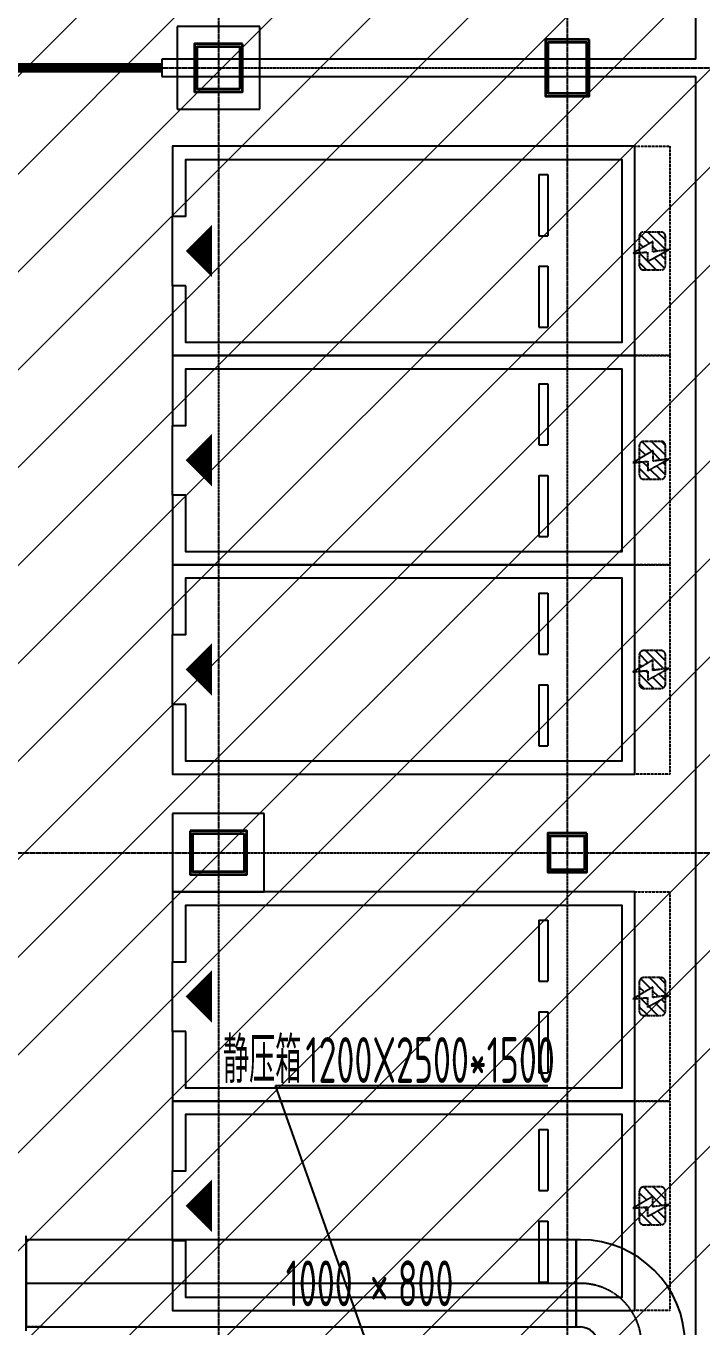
# Model space of a CAD drawing. Extents: x -20827274 to 1300756471, y -549375 to 3431892.
# Drawn here: x -69415 to -61665, y -198699 to -183781 of the extents above; entities that cross this region are included whole.
import ezdxf

# ---------------------------------------------------------------- set-up
doc = ezdxf.new("R2010")
doc.units = 0
doc.header["$LTSCALE"] = 10
for name, pattern in [('CENTER2', [1.125, 0.75, -0.125, 0.125, -0.125]), ('DASH', [0.35, 0.25, -0.1]), ('暖附图底图$0$DASH', [0.35, 0.25, -0.1]), ('暖附图底图$0$DOTE', [2.42, 2, -0.2, 0.02, -0.2])]:
    doc.linetypes.add(name, pattern=pattern)
for name, color, linetype in [('1-zs', 3, 'Continuous'), ('1-暖通标注', 4, 'Continuous'), ('1-标注暖通', 4, 'Continuous'), ('DUCT-排烟法兰', 4, 'Continuous'), ('DUCT-排烟管', 2, 'Continuous'), ('DUCT-排风标注', 3, 'Continuous'), ('H-DUCT-排风中心线', 5, 'CENTER2'), ('H-DUCT-排风管', 31, 'Continuous'), ('H-DUCT-排风管端线', 2, 'Continuous'), ('Hvac-Hide', 8, 'DASH'), ('暖附图底图$0$00-停车位', 8, 'Continuous'), ('暖附图底图$0$1-标注暖通', 8, 'Continuous'), ('暖附图底图$0$A-COLUMN', 8, 'Continuous'), ('暖附图底图$0$A-PUB_HATCH', 8, 'Continuous'), ('暖附图底图$0$A-WALL', 8, 'Continuous'), ('暖附图底图$0$car', 8, 'Continuous'), ('暖附图底图$0$DOOR_FIRE', 8, 'Continuous'), ('暖附图底图$0$DOTE', 8, 'Continuous')]:
    doc.layers.add(name, color=color, linetype=linetype)
doc.layers.add('F-非人防区', color=105, linetype='Continuous', lineweight=15)
doc.layers.add('暖附图底图$0$钢柱', color=8, linetype='Continuous', lineweight=35)
doc.styles.add('8B2_02', font='tssdeng.shx', dxfattribs={"width": 0.6, "bigfont": 'TSSDCHN.shx'})

# ---------------------------------------------------------------- blocks, each defined once
blk = doc.blocks.new('暖附图底图$0$车位2400x5300')
at = {"layer": '暖附图底图$0$00-停车位', "color": 251}
for p, q in [((-875, -1000), (-175, -1000)), ((-875, -1100), (-875, -1000)), ((-175, -1100), (-175, -1000)), ((175, -1000), (875, -1000)), ((175, -1100), (175, -1000)), ((875, -1100), (875, -1000)), ((-875, -1100), (-175, -1100)), ((175, -1100), (875, -1100)), ((400, -5300), (-400, -5300))]:
    blk.add_line(p, q, dxfattribs=at)
blk.add_lwpolyline([(400, -5150), (400, -5300), (1200, -5300), (1200, 0), (-1200, 0), (-1200, -5300), (-400, -5300), (-400, -5150), (-1050, -5150), (-1050, -150), (1050, -150), (1050, -5150), (400, -5150)], dxfattribs=at)
blk.add_lwpolyline([(0, -5150, 0, 600, 0), (0, -4850, 600, 600, 0)], format="xyseb", dxfattribs=at)
blk = doc.blocks.new('暖附图底图$0$A$C2EF10B80')
at = {"layer": '暖附图底图$0$A-PUB_HATCH'}
h = blk.add_hatch(dxfattribs=at)
h.set_pattern_fill('ANSI31', color=256, scale=50, angle=-16.4434)
h.set_pattern_definition([(45, (6188.46, 7099.97), (-56.1266, 56.1266), [])])
h.paths.add_polyline_path([(-983, -100, 0.414214), (-1033, -50), (-1184, -50), (-1091, -207), (-1210, -207), (-1204, -250), (-983, -250)])
h.paths.add_polyline_path([(-983, -250), (-1204, -250), (-1190, -350), (-1033, -350, 0.414213), (-983, -300)])
h.paths.add_polyline_path([(-1262, -250), (-1417, -250), (-1417, -300, 0.414215), (-1367, -350), (-1207, -350)])
h.paths.add_polyline_path([(-1221, -50), (-1367, -50, 0.414214), (-1417, -100), (-1417, -250), (-1262, -250), (-1320, -146), (-1212, -146)])
at = {"layer": '暖附图底图$0$car', "linetype": '暖附图底图$0$DASH', "ltscale": 0.5}
blk.add_line((-1367, -350), (-1033, -350), dxfattribs=at)
at = {"layer": '暖附图底图$0$car', "linetype": '暖附图底图$0$DASH'}
blk.add_lwpolyline([(-2400, 0), (0, 0), (0, -400), (-2400, -400)], close=True, dxfattribs=at)
at = {"layer": '暖附图底图$0$car', "linetype": '暖附图底图$0$DASH', "ltscale": 0.5}
blk.add_lwpolyline([(-1320, -146), (-1185, -390), (-1210, -207), (-1091, -207), (-1227, 23), (-1212, -146)], close=True, dxfattribs=at)
for points in [[(-1367, -50, 0.414214), (-1417, -100), (-1417, -300)], [(-1033, -350, 0.414214), (-983, -300), (-983, -100, 0.414214), (-1033, -50), (-1367, -50)]]:
    blk.add_lwpolyline(points, format="xyb", dxfattribs=at)
at = {"layer": '暖附图底图$0$car', "linetype": '暖附图底图$0$DASH'}
blk.add_arc((-1367, -300), 50, 180, 270, dxfattribs=at)
blk = doc.blocks.new('暖附图底图$0$A$C77CA03F4')
at = {"rotation": 16.44344089606073}
for p in [(6792, 2422), (4490, 1742), (2189, 1063)]:
    blk.add_blockref('暖附图底图$0$A$C2EF10B80', p, dxfattribs=at)
blk = doc.blocks.new('暖附图底图$0$A$C00330F2E')
at = {"layer": '暖附图底图$0$A-COLUMN'}
for p, q in [((5325, -8850), (4375, -8850)), ((4375, -8850), (4375, -9800)), ((5325, -9800), (5325, -8850)), ((4375, -9800), (5325, -9800)), ((5375, -17875), (4325, -17875)), ((4325, -17875), (4325, -18775)), ((5375, -18775), (5375, -17875)), ((4325, -18775), (5375, -18775))]:
    blk.add_line(p, q, dxfattribs=at)
at = {"layer": '暖附图底图$0$钢柱', "color": 4, "lineweight": 35}
for points in [[(5125, -9050), (4575, -9050), (4575, -9600), (5125, -9600)], [(5095, -9570), (4605, -9570), (4605, -9080), (5095, -9080)], [(9100, -9000), (8600, -9000), (8600, -9650), (9100, -9650)], [(9070, -9620), (8630, -9620), (8630, -9030), (9070, -9030)], [(4525, -18075), (4525, -18575), (5175, -18575), (5175, -18075)], [(5145, -18105), (5145, -18545), (4555, -18545), (4555, -18105)], [(9075, -18100), (8625, -18100), (8625, -18550), (9075, -18550)], [(9045, -18520), (8655, -18520), (8655, -18130), (9045, -18130)]]:
    blk.add_lwpolyline(points, close=True, dxfattribs=at)
blk = doc.blocks.new('暖附图底图$0$$DorLib2D$00000213')
at = {"color": 0, "linetype": '暖附图底图$0$DASH', "const_width": 0.02}
blk.add_lwpolyline([(0.5, 0), (-0.5, 0)], dxfattribs=at)
blk = doc.blocks.new('暖附图底图$0$AFSFCS')
at = {"layer": '暖附图底图$0$A-WALL'}
for p, q in [((-61733.6, -184160.4), (-61733.6, -180160.4)), ((-61733.6, -184160.4), (-67858.6, -184160.4)), ((-67858.6, -184160.4), (-67858.6, -184360.4)), ((-67858.6, -184360.4), (-61733.6, -184360.4)), ((-61733.6, -184485.4), (-61733.6, -184360.4)), ((-61733.6, -196260.4), (-61733.6, -184485.4)), ((-61733.6, -198810.4), (-61733.6, -196260.4))]:
    blk.add_line(p, q, dxfattribs=at)
at = {"layer": '暖附图底图$0$DOTE', "color": 16, "linetype": '暖附图底图$0$DOTE', "ltscale": 1.5}
for p, q in [((-67208.6, -155629.3), (-67208.6, -385768.2)), ((-63208.6, -155629.3), (-63208.6, -385768.2)), ((-113117.3, -184260.4), (10791.4, -184260.4)), ((-113117.3, -193260.4), (10791.4, -193260.4))]:
    blk.add_line(p, q, dxfattribs=at)
blk.add_blockref('暖附图底图$0$A$C00330F2E', (-72058.6, -174935.4))
for name, p, rotation in [('暖附图底图$0$A$C77CA03F4', (-62033.6, -192360.4), 73.55655642770577), ('暖附图底图$0$A$C2EF10B80', (-62433.6, -193710.4), 89.99999732376651), ('暖附图底图$0$A$C2EF10B80', (-62433.6, -196110.4), 89.99999732376651)]:
    blk.add_blockref(name, p, dxfattribs=dict(rotation=rotation))
at = {"layer": '暖附图底图$0$00-停车位', "rotation": 270}
for p in [(-62433.6, -186360.4), (-62433.6, -188760.4), (-62433.6, -191160.4), (-62433.6, -194910.4), (-62433.6, -197310.4)]:
    blk.add_blockref('暖附图底图$0$车位2400x5300', p, dxfattribs=at)
at = {"layer": '暖附图底图$0$DOOR_FIRE', "xscale": -5500, "yscale": -5500, "zscale": 200, "rotation": 7.320848698459916e-12}
blk.add_blockref('暖附图底图$0$$DorLib2D$00000213', (-70608.6, -184260.4), dxfattribs=at)
blk = doc.blocks.new('暖附图底图')
at = {"layer": '暖附图底图$0$1-标注暖通', "linetype": '暖附图底图$0$DASH'}
blk.add_blockref('暖附图底图$0$AFSFCS', (500000, 0), dxfattribs=at)

msp = doc.modelspace()

# ---------------------------------------------------------------- hatches: boundary and pattern name
at = {"layer": 'F-非人防区'}
h = msp.add_hatch(dxfattribs=at)
h.set_pattern_fill('ANSI31', color=8, scale=500)
h.set_pattern_definition([(45, (-67108.6, 126739.6), (-561.266, 561.266), [])])
edge = h.paths.add_edge_path()
edge.add_line((26041.4, -160910.4), (26041.4, -174910.4))
edge.add_line((26041.4, -174910.4), (44466.4, -174910.4))
edge.add_line((44466.4, -174910.4), (44466.4, -230535.4))
edge.add_line((44466.4, -230535.4), (29591.4, -230535.4))
edge.add_line((29591.4, -230535.4), (29591.4, -228585.4))
edge.add_line((29591.4, -228585.4), (32466.4, -228585.4))
edge.add_line((32466.4, -228585.4), (32466.4, -223185.4))
edge.add_line((32466.4, -223185.4), (6116.4, -223185.4))
edge.add_line((6116.4, -223185.4), (6116.4, -236210.4))
edge.add_line((6116.4, -236210.4), (5916.4, -236210.4))
edge.add_line((5916.4, -236210.4), (5921.1, -289912.2))
edge.add_line((5921.1, -289912.2), (35191.4, -289912.2))
edge.add_line((35191.4, -289912.2), (35191.4, -296310.4))
edge.add_line((35191.4, -296310.4), (35041.4, -296310.4))
edge.add_line((35041.4, -296310.4), (35041.4, -296910.4))
edge.add_line((35041.4, -296910.4), (35641.4, -296910.4))
edge.add_line((35641.4, -296910.4), (44736.4, -305099.6))
edge.add_line((44736.4, -305099.6), (22456.5, -329844))
edge.add_line((22456.5, -329844), (22456.5, -340006.4))
edge.add_line((22456.5, -340006.4), (-13248.1, -379660.4))
edge.add_line((-13248.1, -379660.4), (-90108.6, -379660.4))
edge.add_line((-90108.6, -379660.4), (-90108.6, -373660.4))
edge.add_line((-90108.6, -373660.4), (-91358.6, -373660.4))
edge.add_arc((-91358.6, -361660.4), 12000, 180, 270, ccw=False)
edge.add_line((-103358.6, -361660.4), (-103358.6, -333450.4))
edge.add_line((-103358.6, -333450.4), (-95358.6, -333436.6))
edge.add_line((-95358.6, -333436.6), (-95358.6, -160610.4))
edge.add_line((-95358.6, -160610.4), (-86333.4, -160610.4))
edge.add_line((-86333.4, -160610.4), (-86333.6, -149790))
edge.add_line((-86333.6, -149790), (-73433.4, -149790))
edge.add_line((-73433.4, -149790), (-73433.4, -160610.4))
edge.add_line((-73433.4, -160610.4), (26041.4, -160910.4))

# ---------------------------------------------------------------- linework, layer by layer
at = {"layer": '1-暖通标注', "color": 2}
for p, q in [((-65409.4, -199162.6), (-66555.7, -195930.1)), ((-66555.7, -195930.1), (-63433.6, -195930.1))]:
    msp.add_line(p, q, dxfattribs=at)
at = {"layer": 'DUCT-排烟法兰'}
msp.add_line((-69414.7, -198744.2), (-69414.7, -197654.2), dxfattribs=at)
at = {"layer": 'DUCT-排烟法兰', "color": 18, "true_color": 0x000000}
msp.add_point((-69414.6, -198199.2, 6000), dxfattribs=at)
at = {"layer": 'DUCT-排烟管'}
msp.add_line((-69414.6, -198699.2), (-69414.8, -198699.2), dxfattribs=at)
at = {"layer": 'H-DUCT-排风中心线'}
for p, q in [((-63108.6, -198199.2), (-69414.6, -198199.2)), ((-63058.6, -198199.2), (-63108.6, -198199.2))]:
    msp.add_line(p, q, dxfattribs=at)
msp.add_arc((-63058.6, -198899.2), 700, 0, 90, dxfattribs=at)
at = {"layer": 'H-DUCT-排风管'}
for p, q in [((-63108.6, -197699.2), (-69414.6, -197699.2)), ((-69414.6, -197699.2), (-69414.6, -198699.2)), ((-63108.6, -198699.2), (-63108.6, -197699.2)), ((-63058.6, -197699.2), (-63108.6, -197699.2)), ((-69414.6, -198699.2), (-63108.6, -198699.2)), ((-63108.6, -198699.2), (-63058.6, -198699.2))]:
    msp.add_line(p, q, dxfattribs=at)
for radius, start in [(1200, 0), (200, 360)]:
    msp.add_arc((-63058.6, -198899.2), radius, start, 90, dxfattribs=at)
at = {"layer": 'H-DUCT-排风管', "color": 18, "true_color": 0x000000}
msp.add_point((-63108.6, -198199.2, 6000), dxfattribs=at)
at = {"layer": 'H-DUCT-排风管端线'}
msp.add_line((-63108.6, -197699.2), (-63108.6, -198699.2), dxfattribs=at)
at = {"layer": 'Hvac-Hide'}
msp.add_line((-69214.8, -198699.2), (-69414.6, -198699.2), dxfattribs=at)

# ---------------------------------------------------------------- block references
at = {"layer": '1-zs'}
msp.add_blockref('暖附图底图', (-500000, 0), dxfattribs=at)

# ---------------------------------------------------------------- texts
at = {"layer": '1-标注暖通', "style": '8B2_02', "width": 0.6}
for s, p in [('静压箱', (-67156.2, -195900.3)), ('1200X2500*1500', (-66211.2, -195900.3))]:
    msp.add_text(s, height=525, dxfattribs=at).set_placement(p)
at = {"layer": 'DUCT-排风标注', "color": 2, "style": '8B2_02', "width": 0.6}
for s, p in [('1000', (-66437, -198461.7, 6000)), ('800', (-65152.8, -198461.7, 6000)), ('×', (-65467.8, -198461.7, 6000))]:
    msp.add_text(s, height=525, dxfattribs=at).set_placement(p)

doc.saveas('drawing.dxf')
